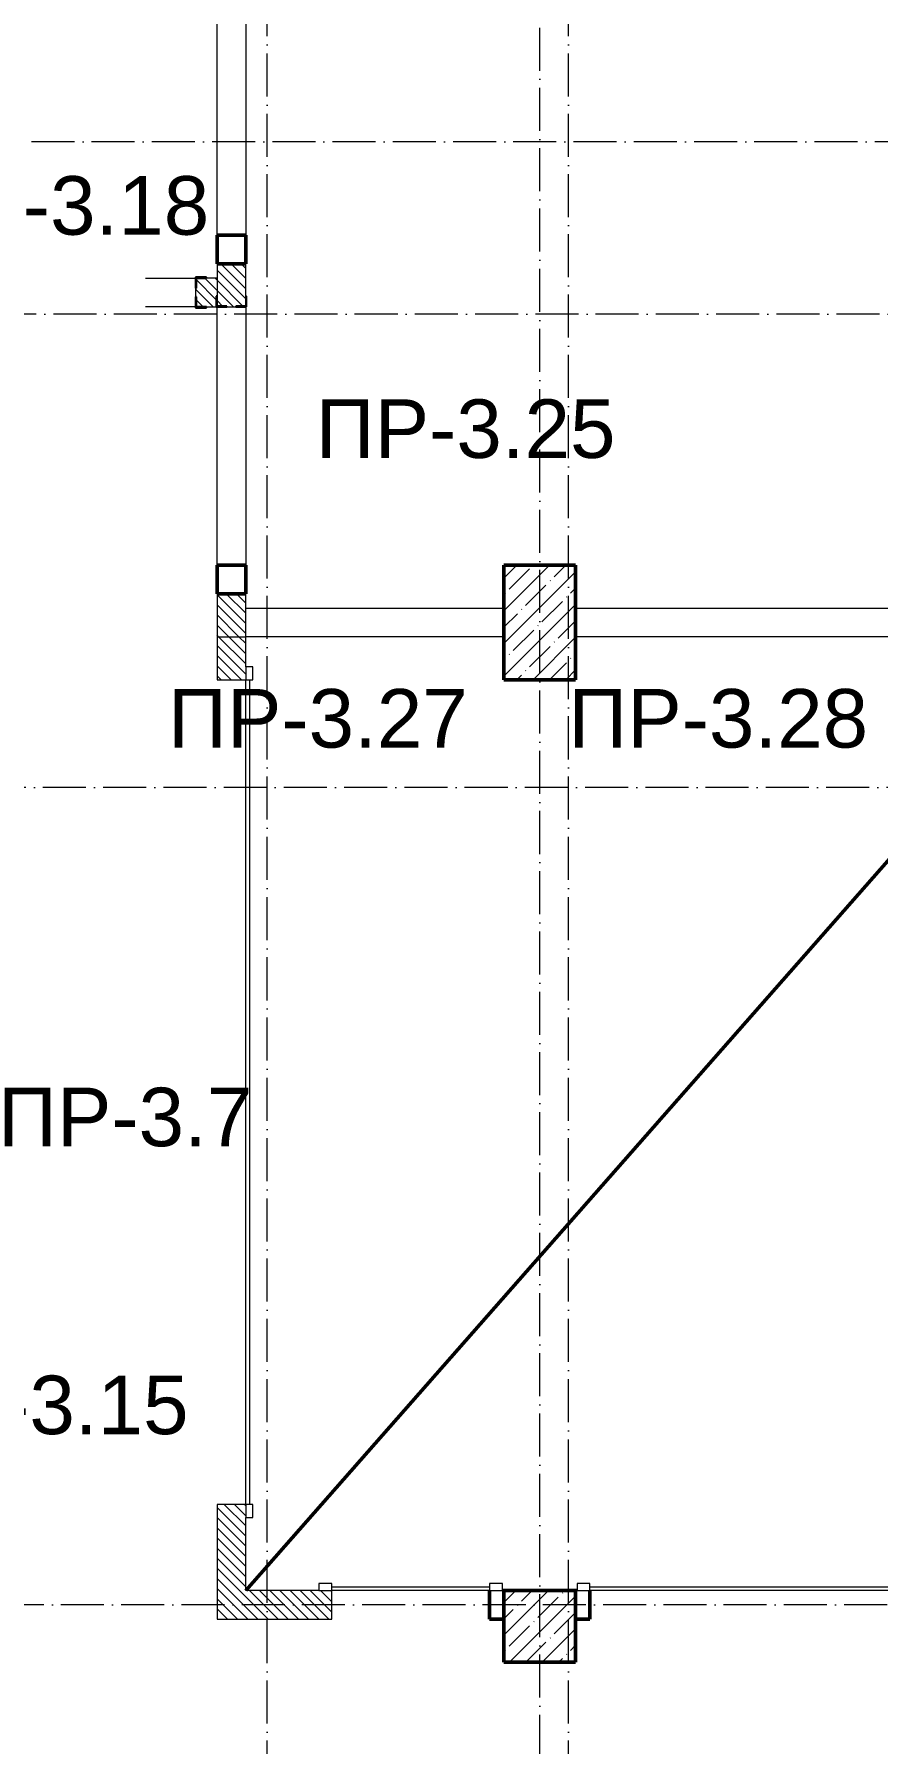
# Model space of a CAD drawing. Header units: millimetres. Extents: x -136833 to 49383, y -8033 to 344618.
# Drawn here: x -123818 to -117935, y 194545 to 206464 of the extents above; entities that cross this region are included whole.
import ezdxf

# ---------------------------------------------------------------- set-up
doc = ezdxf.new("R2010")
doc.units = ezdxf.units.MM
doc.linetypes.add('50_200_ШТРИХ_1Т_ш5_п1_п1_', pattern=[700, 500, -100, 0, -100])
for name, color, linetype, lineweight in [('1.4) перемычки', 162, 'Continuous', 30), ('A-DETL-____-OTLN-1', 7, 'Continuous', 50), ('A-DOOR-____-MCUT', 7, 'Continuous', 13), ('A-DOOR-____-OTLN', 7, 'Continuous', 9), ('A-FLOR-____-OTLN', 7, 'Continuous', 9), ('A-GENM-____-MCUT', 7, 'Continuous', 25), ('A-GENM-____-OTLN-1', 7, 'Continuous', 25), ('A-WALL-____-MCUT', 7, 'Continuous', 13), ('A-WALL-____-PATT-1', 7, 'Continuous', 9), ('I-WALL-____-OTLN', 7, 'Continuous', 9), ('S-COLS-____-MCUT', 7, 'Continuous', 50), ('S-COLS-____-OTLN', 7, 'Continuous', 9), ('S-GRID-____-OTLN-1', 7, '50_200_ШТРИХ_1Т_ш5_п1_п1_', 9)]:
    doc.layers.add(name, color=color, linetype=linetype, lineweight=lineweight)
doc.styles.get("Standard").update_dxf_attribs({"font": 'arial.ttf'})
pattern_1 = [(135, (-129942.255, 127932.027), (-35.35534, -35.35534), [])]

# ---------------------------------------------------------------- blocks, each defined once
blk = doc.blocks.new('BSC_Колонна _Прямоугольная - 500х800-V10-АР1_План отверстий 3 этажа в осях 1-64_Ю-ЯЯ')
at = {"layer": 'S-COLS-____-OTLN'}
h = blk.add_hatch(dxfattribs=at)
h.set_pattern_fill('FP_14', color=256, style=0, pattern_type=2)
h.set_pattern_definition([(45, (-9650, -74431.04), (-114.04925, 114.04925), []), (45, (-9535.95, -74431.04), (-114.04925, 114.04925), [201.613, -40.323, 3.353, -36.97])])
h.paths.add_polyline_path([(-250, -400), (250, -400), (250, 400), (-250, 400)], flags=0)
at = {"layer": 'S-COLS-____-MCUT'}
for p, q in [((250, 400), (-250, 400)), ((-250, 400), (-250, -400)), ((250, -400), (250, 400)), ((-250, -400), (250, -400))]:
    blk.add_line(p, q, dxfattribs=at)
blk = doc.blocks.new('BSC_Колонна _Прямоугольная - 500х500-25976076-АР1_План отверстий 3 этажа в осях 1-64_Ю-ЯЯ')
at = {"layer": 'S-COLS-____-OTLN'}
h = blk.add_hatch(dxfattribs=at)
h.set_pattern_fill('FP_15', color=256, style=0, pattern_type=2)
h.set_pattern_definition([(45, (-9650, -67431.04), (-114.04925, 114.04925), []), (45, (-9535.95, -67431.04), (-114.04925, 114.04925), [201.613, -40.323, 3.353, -36.97])])
h.paths.add_polyline_path([(-250, -250), (250, -250), (250, 250), (-250, 250)], flags=0)
at = {"layer": 'S-COLS-____-MCUT'}
for p, q in [((250, 250), (-250, 250)), ((-250, 250), (-250, -250)), ((250, -250), (250, 250)), ((-250, -250), (250, -250))]:
    blk.add_line(p, q, dxfattribs=at)
blk = doc.blocks.new('Фахверк_СКБ_Уголок - 200_3550_зеркало-28264001-АР1_План отверстий 3 этажа в осях 1-64_Ю-ЯЯ')
at = {"layer": 'A-GENM-____-MCUT'}
for p, q in [((200, 156), (125, 156)), ((125, 156), (125, 81)), ((131, 81), (131, 150)), ((131, 150), (200, 150)), ((200, 150), (200, 156)), ((125, 81), (131, 81)), ((131, 19), (125, 19)), ((125, 19), (125, -56)), ((131, -50), (131, 19)), ((125, -56), (200, -56)), ((200, -50), (131, -50)), ((200, -56), (200, -50))]:
    blk.add_line(p, q, dxfattribs=at)
blk = doc.blocks.new('DM_Штора_Противопожарная_Doormaster_EI-60 - ш_2900 х в_2680-31485572-АР1_План отверстий 3 этажа в осях 1-64_Ю-ЯЯ')
at = {"layer": 'A-DOOR-____-MCUT'}
for p, q in [((-1325, 150), (-1415, 150)), ((-1415, 150), (-1415, 100)), ((-1325, 100), (-1325, 150)), ((-1325, 125), (1575, 125)), ((1575, 150), (1575, 100)), ((1665, 150), (1575, 150)), ((1665, 100), (1665, 150)), ((-1415, 100), (-1325, 100)), ((1575, 100), (1665, 100))]:
    blk.add_line(p, q, dxfattribs=at)
blk = doc.blocks.new('DM_Штора_Противопожарная_Doormaster_EI-60 - ш_5750 х в2680-31836437-АР1_План отверстий 3 этажа в осях 1-64_Ю-ЯЯ')
at = {"layer": 'A-DOOR-____-MCUT'}
for p, q in [((-2750, 150), (-2840, 150)), ((-2840, 150), (-2840, 100)), ((-2750, 100), (-2750, 150)), ((-2750, 125), (3000, 125)), ((3000, 150), (3000, 100)), ((3090, 150), (3000, 150)), ((3090, 100), (3090, 150)), ((-2840, 100), (-2750, 100)), ((3000, 100), (3090, 100))]:
    blk.add_line(p, q, dxfattribs=at)
blk = doc.blocks.new('DM_Штора_Противопожарная_Doormaster_EI-60 - ш_1100 х в_2680-31485576-АР1_План отверстий 3 этажа в осях 1-64_Ю-ЯЯ')
at = {"layer": 'A-DOOR-____-MCUT'}
for p, q in [((-425, 150), (-515, 150)), ((-515, 150), (-515, 100)), ((-425, 100), (-425, 150)), ((-425, 125), (675, 125)), ((675, 150), (675, 100)), ((765, 150), (675, 150)), ((765, 100), (765, 150)), ((-515, 100), (-425, 100)), ((675, 100), (765, 100))]:
    blk.add_line(p, q, dxfattribs=at)
blk = doc.blocks.new('BSC_Колонна _Прямоугольная1 - 200х100 _металл_-31488033-АР1_План отверстий 3 этажа в осях 1-64_Ю-ЯЯ')
at = {"layer": 'S-COLS-____-MCUT'}
for p, q in [((100, 50), (-100, 50)), ((-100, 50), (-100, 40)), ((100, -50), (100, 50)), ((-100, -50), (100, -50))]:
    blk.add_line(p, q, dxfattribs=at)
blk = doc.blocks.new('BSC_Колонна _Прямоугольная1 - 200х100 _металл_-V209-АР1_План отверстий 3 этажа в осях 1-64_Ю-ЯЯ')
at = {"layer": 'S-COLS-____-MCUT'}
for p, q in [((100, 50), (-100, 50)), ((100, -50), (100, 50)), ((-100, -40), (-100, -50)), ((-100, -50), (100, -50))]:
    blk.add_line(p, q, dxfattribs=at)
blk = doc.blocks.new('BSC_Колонна _Прямоугольная1 - 200х200 _металл_-35216022-АР1_План отверстий 3 этажа в осях 1-64_Ю-ЯЯ')
at = {"layer": 'S-COLS-____-MCUT'}
for p, q in [((100, 100), (-100, 100)), ((-100, 100), (-100, -100)), ((100, -100), (100, 100)), ((-100, -100), (100, -100))]:
    blk.add_line(p, q, dxfattribs=at)
blk = doc.blocks.new('Фахверк_СКБ_Уголок - 200_3960-28268576-АР1_План отверстий 3 этажа в осях 1-64_Ю-ЯЯ')
at = {"layer": 'A-GENM-____-MCUT'}
for p, q in [((200, 156), (125, 156)), ((125, 156), (125, 81)), ((131, 81), (131, 150)), ((131, 150), (200, 150)), ((200, 150), (200, 156)), ((125, 81), (131, 81)), ((131, 19), (125, 19)), ((125, 19), (125, -56)), ((131, -50), (131, 19)), ((125, -56), (200, -56)), ((200, -50), (131, -50)), ((200, -56), (200, -50))]:
    blk.add_line(p, q, dxfattribs=at)

msp = doc.modelspace()

# ---------------------------------------------------------------- hatches: boundary and pattern name
at = {"layer": 'A-WALL-____-PATT-1'}
h = msp.add_hatch(dxfattribs=at)
h.set_pattern_fill('FP_9', color=256, style=0, pattern_type=2)
h.set_pattern_definition(pattern_1)
h.paths.add_polyline_path([(-122411.3, 204563.1), (-122411.3, 204569.1), (-122342.3, 204569.1), (-122342.3, 204863.1), (-122542.3, 204863.1), (-122542.3, 204569.1), (-122473.3, 204569.1), (-122473.3, 204563.1)], flags=0)
h = msp.add_hatch(dxfattribs=at)
h.set_pattern_fill('FP_9', color=256, style=0, pattern_type=2)
h.set_pattern_definition(pattern_1)
h.paths.add_polyline_path([(-122548.3, 204563.1), (-122548.3, 204638.1), (-122542.3, 204638.1), (-122542.3, 204763.1), (-122686.3, 204763.1), (-122686.3, 204694.1), (-122692.3, 204694.1), (-122692.3, 204632.1), (-122686.3, 204632.1), (-122686.3, 204563.1), (-122617.3, 204563.1)], flags=0)
h = msp.add_hatch(dxfattribs=at)
h.set_pattern_fill('FP_9', color=256, style=0, pattern_type=2)
h.set_pattern_definition(pattern_1)
h.paths.add_polyline_path([(-122342.3, 202263.1), (-122342.3, 202563.1), (-122542.3, 202563.1), (-122542.3, 202263.1)], flags=0)
h = msp.add_hatch(dxfattribs=at)
h.set_pattern_fill('FP_9', color=256, style=0, pattern_type=2)
h.set_pattern_definition(pattern_1)
h.paths.add_polyline_path([(-122342.3, 195413.1), (-122342.3, 196213.1), (-122542.3, 196213.1), (-122542.3, 195413.1)], flags=0)
h.paths.add_polyline_path([(-122342.3, 201963.1), (-122342.3, 202263.1), (-122542.3, 202263.1), (-122542.3, 201963.1)], flags=0)
h = msp.add_hatch(dxfattribs=at)
h.set_pattern_fill('FP_9', color=256, style=0, pattern_type=2)
h.set_pattern_definition(pattern_1)
h.paths.add_polyline_path([(-121832.3, 195413.1), (-121742.3, 195413.1), (-121742.3, 195613.1), (-122342.3, 195613.1), (-122342.3, 195413.1)], flags=0)

# ---------------------------------------------------------------- linework, layer by layer
at = {"layer": 'A-DETL-____-OTLN-1'}
msp.add_line((-122342.3, 195613.1), (-117370.3, 201263.1), dxfattribs=at)
at = {"layer": 'A-FLOR-____-OTLN'}
for p, q in [((-122342.3, 196213.1), (-122342.3, 201963.1)), ((-120642.3, 195613.1), (-121742.3, 195613.1)), ((-117042.3, 195613.1), (-119942.3, 195613.1))]:
    msp.add_line(p, q, dxfattribs=at)
at = {"layer": 'A-WALL-____-MCUT'}
for p, q in [((-122542.3, 204863.1), (-122542.3, 204638.1)), ((-122342.3, 204638.1), (-122342.3, 204863.1)), ((-122692.3, 204694.1), (-122692.3, 204632.1)), ((-122542.3, 204763.1), (-122617.3, 204763.1)), ((-122617.3, 204563.1), (-122548.3, 204563.1)), ((-122473.3, 204563.1), (-122411.3, 204563.1)), ((-122542.3, 202563.1), (-122542.3, 201963.1)), ((-122342.3, 202053.1), (-122342.3, 202563.1)), ((-122542.3, 202263.1), (-122342.3, 202263.1)), ((-122542.3, 201963.1), (-122342.3, 201963.1)), ((-122542.3, 196213.1), (-122542.3, 195413.1)), ((-122342.3, 196213.1), (-122542.3, 196213.1)), ((-122342.3, 195613.1), (-122342.3, 196123.1)), ((-121832.3, 195613.1), (-122342.3, 195613.1)), ((-121742.3, 195413.1), (-121742.3, 195613.1)), ((-122542.3, 195413.1), (-121742.3, 195413.1))]:
    msp.add_line(p, q, dxfattribs=at)
at = {"layer": 'I-WALL-____-OTLN'}
for p, q in [((-122542.3, 205063.1), (-122542.3, 210513.1)), ((-122342.3, 210513.1), (-122342.3, 205063.1)), ((-123042.3, 204763.1), (-122692.3, 204763.1)), ((-122692.3, 204563.1), (-123042.3, 204563.1)), ((-122542.3, 202763.1), (-122542.3, 204563.1)), ((-122342.3, 204563.1), (-122342.3, 202763.1)), ((-122342.3, 202463.1), (-120542.3, 202463.1)), ((-120042.3, 202463.1), (-117842.3, 202463.1)), ((-120542.3, 202263.1), (-122342.3, 202263.1)), ((-117842.3, 202263.1), (-120042.3, 202263.1))]:
    msp.add_line(p, q, dxfattribs=at)
at = {"layer": 'S-GRID-____-OTLN-1', "color": 251, "ltscale": 0.6, "true_color": 0x636466}
for p, q in [((-122192.3, 180823.6), (-122192.3, 218824.9)), ((-120292.3, 181003.7), (-120292.3, 218824.9)), ((-120092.3, 180823.6), (-120092.3, 218560.6)), ((-82787.7, 205713.1), (-134611, 205713.1)), ((-97337.3, 204513.1), (-134611, 204513.1)), ((-105392.3, 201213.1), (-134611, 201213.1)), ((-25867.8, 195513.1), (-134611, 195513.1))]:
    msp.add_line(p, q, dxfattribs=at)

# ---------------------------------------------------------------- block references
at = {"layer": 'A-DOOR-____-OTLN', "rotation": 269.9999999999994}
msp.add_blockref('DM_Штора_Противопожарная_Doormaster_EI-60 - ш_5750 х в2680-31836437-АР1_План отверстий 3 этажа в осях 1-64_Ю-ЯЯ', (-122442.3, 199213.1), dxfattribs=at)
at = {"layer": 'A-DOOR-____-OTLN'}
for name, p in [('DM_Штора_Противопожарная_Doormaster_EI-60 - ш_1100 х в_2680-31485576-АР1_План отверстий 3 этажа в осях 1-64_Ю-ЯЯ', (-121317.3, 195513.1)), ('DM_Штора_Противопожарная_Doormaster_EI-60 - ш_2900 х в_2680-31485572-АР1_План отверстий 3 этажа в осях 1-64_Ю-ЯЯ', (-118617.3, 195513.1))]:
    msp.add_blockref(name, p, dxfattribs=at)
at = {"layer": 'A-GENM-____-OTLN-1'}
msp.add_blockref('Фахверк_СКБ_Уголок - 200_3550_зеркало-28264001-АР1_План отверстий 3 этажа в осях 1-64_Ю-ЯЯ', (-122817.3, 204613.1), dxfattribs=at)
at = {"layer": 'A-GENM-____-OTLN-1', "rotation": 89.99999999999991}
msp.add_blockref('Фахверк_СКБ_Уголок - 200_3960-28268576-АР1_План отверстий 3 этажа в осях 1-64_Ю-ЯЯ', (-122392.3, 204438.1), dxfattribs=at)
at = {"layer": 'S-COLS-____-OTLN', "rotation": 270.0000000000001}
for name, p in [('BSC_Колонна _Прямоугольная1 - 200х200 _металл_-35216022-АР1_План отверстий 3 этажа в осях 1-64_Ю-ЯЯ', (-122442.3, 204963.1)), ('BSC_Колонна _Прямоугольная1 - 200х200 _металл_-35216022-АР1_План отверстий 3 этажа в осях 1-64_Ю-ЯЯ', (-122442.3, 202663.1)), ('BSC_Колонна _Прямоугольная1 - 200х100 _металл_-31488033-АР1_План отверстий 3 этажа в осях 1-64_Ю-ЯЯ', (-120592.3, 195513.1)), ('BSC_Колонна _Прямоугольная1 - 200х100 _металл_-V209-АР1_План отверстий 3 этажа в осях 1-64_Ю-ЯЯ', (-119992.3, 195513.1))]:
    msp.add_blockref(name, p, dxfattribs=at)
at = {"layer": 'S-COLS-____-OTLN'}
for name, p in [('BSC_Колонна _Прямоугольная - 500х800-V10-АР1_План отверстий 3 этажа в осях 1-64_Ю-ЯЯ', (-120292.3, 202363.1)), ('BSC_Колонна _Прямоугольная - 500х500-25976076-АР1_План отверстий 3 этажа в осях 1-64_Ю-ЯЯ', (-120292.3, 195363.1))]:
    msp.add_blockref(name, p, dxfattribs=at)

# ---------------------------------------------------------------- texts
at = {"layer": '1.4) перемычки'}
for s, p in [('ПР-3.18', (-124687, 205066.2)), ('ПР-3.25', (-121853.9, 203509.8)), ('ПР-3.27', (-122884.2, 201490.4)), ('ПР-3.28', (-120092.3, 201490.4)), ('ПР-3.7', (-124069.7, 198711)), ('ПР-3.15', (-124831.2, 196703.5))]:
    msp.add_text(s, height=408.24, dxfattribs=at).set_placement(p)

doc.saveas('drawing.dxf')
